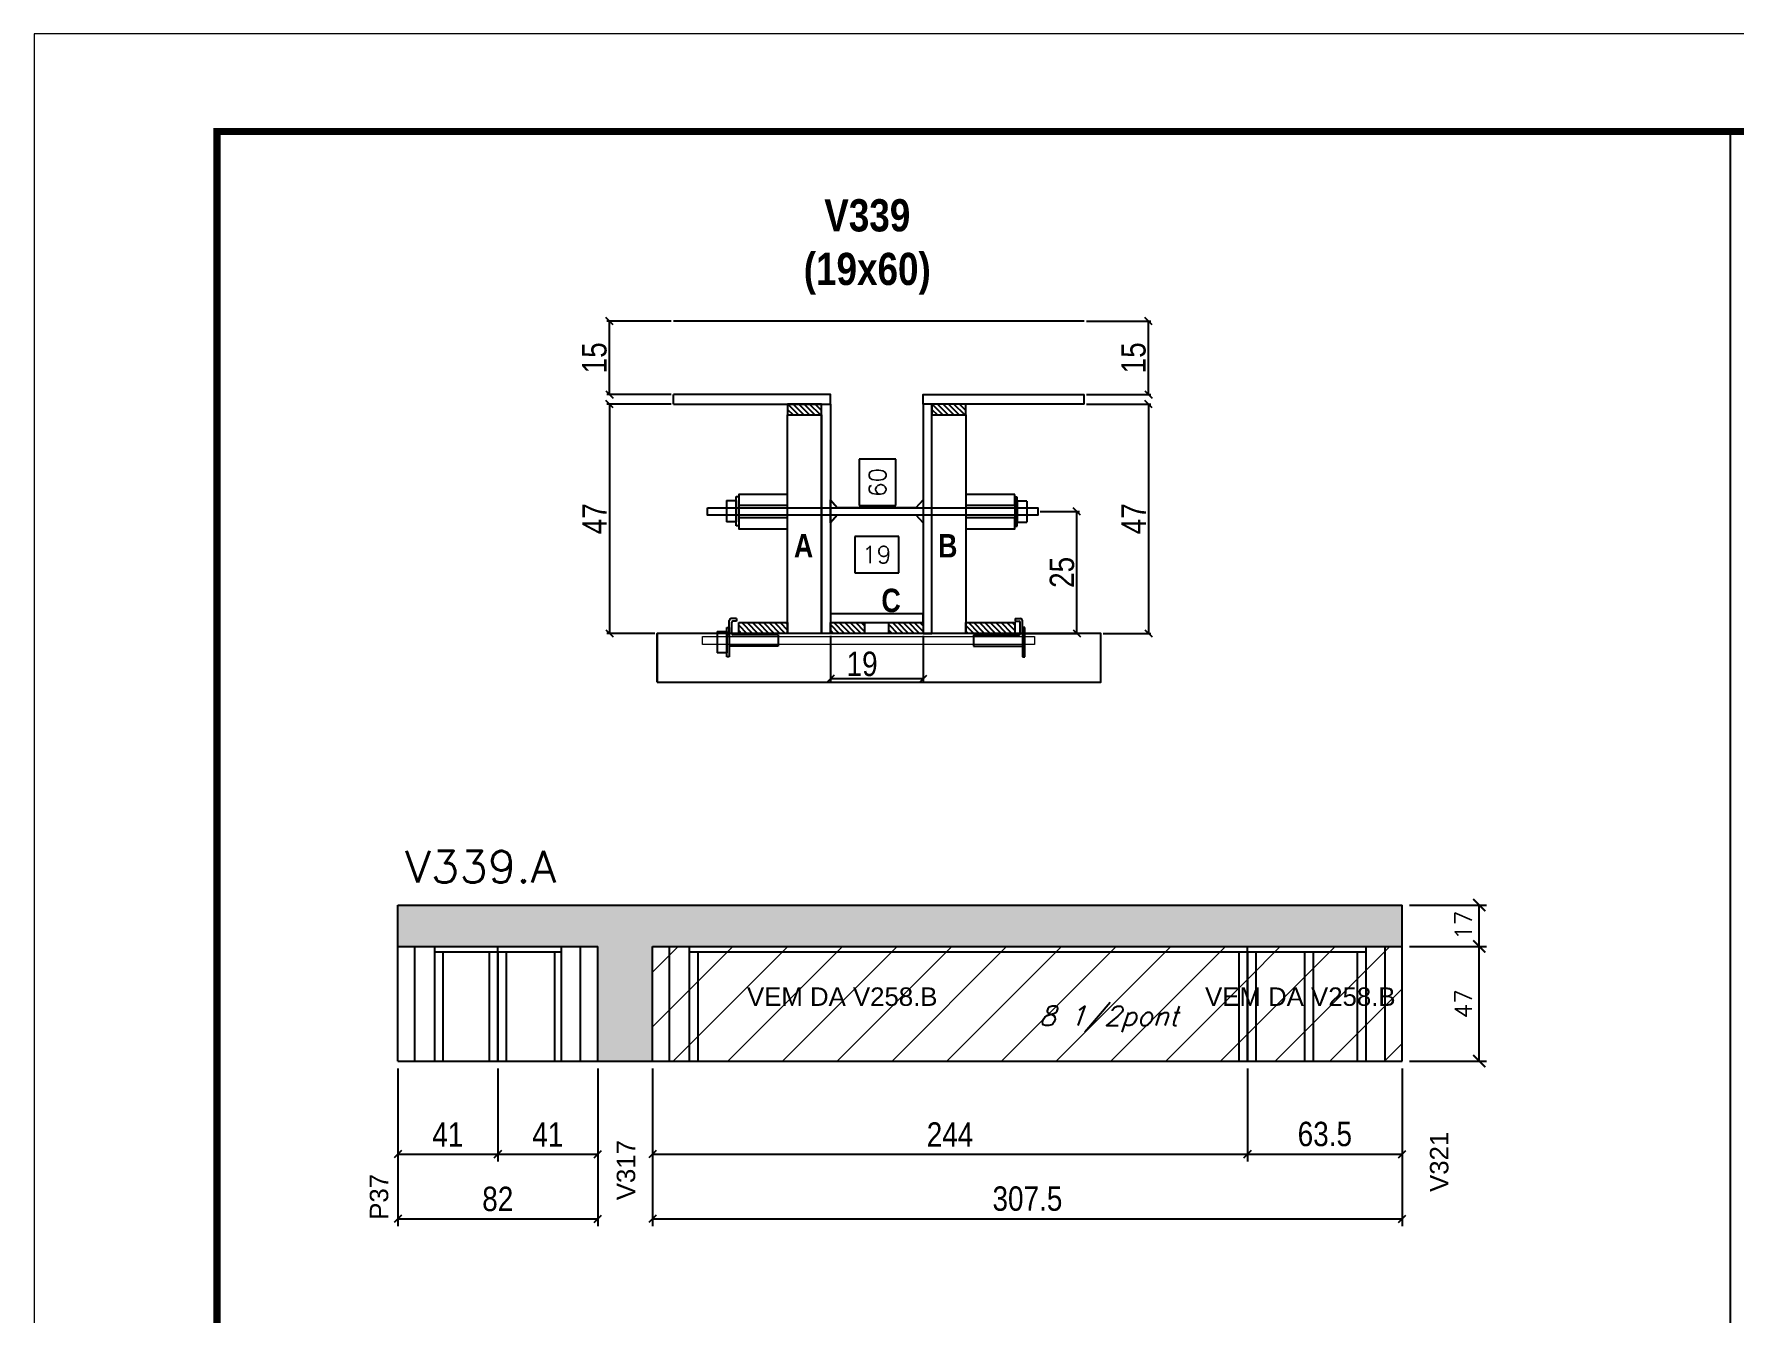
# Model space of a CAD drawing. Extents: x -3394 to 16474, y -5031 to 14397.
# Drawn here: x 5857 to 6555, y 89 to 614 of the extents above; entities that cross this region are included whole.
import ezdxf

# ---------------------------------------------------------------- set-up
doc = ezdxf.new("R2010")
doc.units = 0
doc.linetypes.add('DASHED', pattern=[0.75, 0.5, -0.25])
doc.layers.get('0').update_dxf_attribs({"linetype": 'CONTINUOUS'})
doc.layers.get('Defpoints').update_dxf_attribs({"linetype": 'CONTINUOUS'})
for name, color, linetype in [('1HACHURA MADEIRAS', 1, 'CONTINUOUS'), ('barrote', 251, 'CONTINUOUS'), ('COTA', 241, 'CONTINUOUS'), ('Cota Seção (2x)', 4, 'CONTINUOUS'), ('detalhes', 4, 'CONTINUOUS'), ('NOMENCLATURA', 7, 'CONTINUOUS'), ('Painéis', 200, 'CONTINUOUS'), ('presilha', 1, 'CONTINUOUS'), ('SARR_2.2x10', 60, 'CONTINUOUS'), ('SARR_2.2x7', 40, 'CONTINUOUS'), ('SARR_3.5x7', 81, 'CONTINUOUS'), ('texto', 7, 'CONTINUOUS'), ('Tubo de PVC', 51, 'CONTINUOUS')]:
    doc.layers.add(name, color=color, linetype=linetype)
for name, color, linetype, lineweight in [('CONCRETO', 251, 'CONTINUOUS', 25), ('Folhas', 255, 'CONTINUOUS', 9), ('REAPROVEITAMENTO', 251, 'CONTINUOUS', 9), ('SARRAFO DE PRESSAO', 251, 'DASHED', 9), ('SCO-___-LAJ', 2, 'CONTINUOUS', 0), ('Texto Seção', 7, 'CONTINUOUS', 15)]:
    doc.layers.add(name, color=color, linetype=linetype, lineweight=lineweight)
doc.styles.add('ARIAL', font='arial.ttf')
doc.styles.add('COTA TECNICA', font='techl___.ttf', dxfattribs={"height": 10})
doc.styles.add('COTA TECNICA 2X', font='techl___.ttf', dxfattribs={"height": 10})
doc.styles.add('REGUA-120', font='ROMANS.shx', dxfattribs={"height": 15})
doc.styles.add('ROMANS', font='romans.shx')
doc.styles.add('TECNICA', font='techb___.ttf', dxfattribs={"height": 10})
doc.dimstyles.new('Cota Paínel', dxfattribs={"dimtxt": 7, "dimasz": 5, "dimexe": 3, "dimexo": 3, "dimgap": 3, "dimtad": 1, "dimdec": 1, "dimzin": 12, "dimdsep": 46, "dimtxsty": 'ROMANS', "dimblk": 'ARCHTICK', "dimcen": 0, "dimclrd": 4, "dimclre": 4, "dimclrt": 1, "dimadec": 1, "dimazin": 3, "dimtfac": 1, "dimtdec": 1, "dimtmove": 0, "dimatfit": 3, "dimldrblk": 'OBLIQUE', "dimfxl": 1, "dimtolj": 1, "dimtzin": 12, "dimarcsym": 0})
doc.dimstyles.new('Cota Seção interna', dxfattribs={"dimtxt": 7, "dimasz": 6, "dimexe": 0.18, "dimexo": 2, "dimgap": -4, "dimtad": 3, "dimdec": 1, "dimlfac": 0.5, "dimzin": 12, "dimdsep": 46, "dimtxsty": 'ROMANS', "dimblk": 'ARCHTICK', "dimcen": 0.09, "dimse1": 1, "dimse2": 1, "dimsd1": 1, "dimsd2": 1, "dimclrd": 180, "dimclre": 5, "dimclrt": 1, "dimadec": 0, "dimazin": 3, "dimtfac": 1, "dimtdec": 1, "dimtofl": 0, "dimtmove": 0, "dimatfit": 3, "dimldrblk": 'ARCHTICK', "dimfxl": 1, "dimtolj": 1, "dimtzin": 0, "dimarcsym": 0})
doc.dimstyles.new('PAINEL', dxfattribs={"dimtxt": 10, "dimasz": 3, "dimexe": 3, "dimexo": 3, "dimgap": 3, "dimtad": 1, "dimdec": 1, "dimzin": 12, "dimdsep": 46, "dimtxsty": 'COTA TECNICA', "dimblk1": 'OBLIQUE', "dimblk2": 'OBLIQUE', "dimsah": 1, "dimcen": 0.9, "dimclrd": 4, "dimclre": 4, "dimclrt": 240, "dimadec": 1, "dimazin": 3, "dimtfac": 1, "dimtdec": 1, "dimtmove": 0, "dimatfit": 3, "dimfxl": 1, "dimtolj": 1, "dimtzin": 12, "dimarcsym": 0})
doc.dimstyles.new('SECAO', dxfattribs={"dimscale": 0.333333, "dimtxt": 5, "dimasz": 9, "dimexe": 3, "dimexo": 3, "dimgap": 3, "dimtad": 1, "dimdec": 1, "dimlfac": 0.5, "dimzin": 12, "dimdsep": 46, "dimtxsty": 'COTA TECNICA 2X', "dimblk1": 'OBLIQUE', "dimblk2": 'OBLIQUE', "dimsah": 1, "dimcen": 0.9, "dimclrd": 4, "dimclre": 4, "dimclrt": 240, "dimadec": 1, "dimazin": 3, "dimtfac": 1, "dimtdec": 1, "dimtmove": 0, "dimatfit": 3, "dimfxl": 1, "dimtolj": 1, "dimtzin": 12, "dimarcsym": 0})

# ---------------------------------------------------------------- blocks, each defined once
blk = doc.blocks.new('9999999999')
at = {"layer": 'Folhas'}
blk.add_lwpolyline([(98138.98, 34190.21), (99623.98, 34190.21), (99623.98, 35240.21), (98138.98, 35240.21)], close=True, dxfattribs=at)
at = {"layer": 'Folhas', "color": 30, "const_width": 3}
blk.add_lwpolyline([(98213.98, 34230.21), (99583.98, 34230.21), (99583.98, 35200.21), (98213.98, 35200.21)], close=True, dxfattribs=at)
blk = doc.blocks.new('_Oblique')
at = {"color": 0, "linetype": 'ByBlock', "lineweight": -2}
blk.add_line((-0.5, -0.5), (0.5, 0.5), dxfattribs=at)
blk = doc.blocks.new('*D1706')
at = {"layer": 'COTA', "color": 4, "lineweight": -2, "transparency": 16777216}
for p, q in [((6183.88, 366.83), (6183.88, 348.16)), ((6221.88, 366.83), (6221.88, 348.16)), ((6221.88, 349.16), (6183.88, 349.16))]:
    blk.add_line(p, q, dxfattribs=at)
at = {"layer": 'Defpoints', "color": 0, "transparency": 16777216}
for p in [(6183.88, 367.83), (6221.88, 367.83), (6183.88, 349.16)]:
    blk.add_point(p, dxfattribs=at)
at = {"layer": 'COTA', "color": 4, "lineweight": -2, "transparency": 16777216, "xscale": 3, "yscale": 3, "zscale": 3, "rotation": 180}
blk.add_blockref('_Oblique', (6183.88, 349.16), dxfattribs=at)
at = {"layer": 'COTA', "color": 4, "lineweight": -2, "transparency": 16777216, "xscale": 3, "yscale": 3, "zscale": 3}
blk.add_blockref('_Oblique', (6221.88, 349.16), dxfattribs=at)
at = {"layer": 'COTA', "color": 240, "transparency": 16777216, "insert": (6196.88, 355.25), "char_height": 10, "attachment_point": 5, "style": 'COTA TECNICA 2X'}
blk.add_mtext('\\A1;19', dxfattribs=at)
blk = doc.blocks.new('PRESILHA METÁLICA 1')
at = {"layer": 'presilha'}
for p, q in [((12, 21), (8.6, 21)), ((12, 21), (12, 19.5)), ((0, 13), (6, 13)), ((0, 13), (0, 0)), ((6, 15.5), (7.5, 15.5)), ((6, -2.5), (6, 15.5)), ((6, 13), (6, 0)), ((7.5, 10.6), (7.5, 19.9)), ((7.5, 15.5), (7.5, -2.5)), ((9, 11.6), (9, 18.9)), ((12, 19.5), (9.6, 19.5)), ((37.5, 11), (9.6, 11)), ((37.5, 11), (37.5, 4.1)), ((6, 0), (0, 0)), ((37.5, 4.1), (7.5, 4.1)), ((7.5, -2.5), (6, -2.5))]:
    blk.add_line(p, q, dxfattribs=at)
for centre, radius, start, end in [((8.6, 19.9), 1.14, 90, 180), ((9.6, 18.9), 0.57, 90, 180), ((9.6, 11.6), 0.57, 180, 270)]:
    blk.add_arc(centre, radius, start, end, dxfattribs=at)
blk = doc.blocks.new('PRESILHA METÁLICA 2')
at = {"layer": 'presilha'}
for p, q in [((-5.2, 23.5), (-5.2, 22)), ((-5.2, 23.5), (-1.9, 23.5)), ((-5.2, 22), (-2.8, 22)), ((-2.2, 14.1), (-2.2, 21.4)), ((-0.8, 14.6), (-0.8, 22.4)), ((-30.8, 13.5), (-30.8, 6.6)), ((-30.8, 13.5), (-2.8, 13.5)), ((0.8, 18), (-0.8, 18)), ((-0.8, 18), (-0.8, 0)), ((0.8, 0), (0.8, 18)), ((-30.8, 6.6), (-0.8, 6.6)), ((-0.8, 0), (0.8, 0))]:
    blk.add_line(p, q, dxfattribs=at)
for centre, radius, start, end in [((-2.8, 21.4), 0.57, 0, 90), ((-1.9, 22.4), 1.14, 0, 90), ((-2.8, 14.1), 0.57, 270, 0)]:
    blk.add_arc(centre, radius, start, end, dxfattribs=at)
blk = doc.blocks.new('*D1707')
at = {"layer": 'COTA', "color": 4, "lineweight": -2, "transparency": 16777216}
for p, q in [((6118.58, 461.83), (6092.23, 461.83)), ((6093.23, 461.83), (6093.23, 367.83)), ((6111.83, 367.83), (6092.23, 367.83))]:
    blk.add_line(p, q, dxfattribs=at)
at = {"layer": 'Defpoints', "color": 0, "transparency": 16777216}
for p in [(6119.58, 461.83), (6093.23, 367.83), (6112.83, 367.83)]:
    blk.add_point(p, dxfattribs=at)
at = {"layer": 'COTA', "color": 4, "lineweight": -2, "transparency": 16777216, "xscale": 3, "yscale": 3, "zscale": 3}
for p, rotation in [((6093.23, 461.83), 90), ((6093.23, 367.83), 270)]:
    blk.add_blockref('_Oblique', p, dxfattribs=dict(at, rotation=rotation))
at = {"layer": 'COTA', "color": 240, "transparency": 16777216, "insert": (6087.16, 414.83), "char_height": 10, "attachment_point": 5, "rotation": 90, "style": 'COTA TECNICA 2X'}
blk.add_mtext('\\A1;47', dxfattribs=at)
blk = doc.blocks.new('*D1708')
at = {"layer": 'Cota Seção (2x)', "color": 180, "lineweight": -2, "transparency": 16777216}
for p, q in [((6210.73, 439.22), (6195.73, 439.22)), ((6195.73, 439.22), (6195.73, 420.22)), ((6210.73, 420.22), (6210.73, 439.22)), ((6195.73, 420.22), (6210.73, 420.22))]:
    blk.add_line(p, q, dxfattribs=at)
at = {"layer": 'Defpoints', "color": 0, "transparency": 16777216}
for p in [(6214.73, 495.83), (6221.88, 495.83), (6214.47, 375.83)]:
    blk.add_point(p, dxfattribs=at)
at = {"layer": 'Cota Seção (2x)', "color": 1, "transparency": 16777216, "insert": (6203.23, 429.72), "char_height": 7, "attachment_point": 5, "rotation": 90, "style": 'ROMANS'}
blk.add_mtext('\\A1;60', dxfattribs=at)
blk = doc.blocks.new('_ArchTick')
at = {"color": 0, "linetype": 'ByBlock', "const_width": 0.15}
blk.add_lwpolyline([(-0.5, -0.5), (0.5, 0.5)], dxfattribs=at)
blk = doc.blocks.new('*D1709')
at = {"layer": 'COTA', "color": 4, "lineweight": -2, "transparency": 16777216}
for p, q in [((6118.58, 495.83), (6092.23, 495.83)), ((6093.23, 465.83), (6093.23, 495.83)), ((6118.58, 465.83), (6092.23, 465.83))]:
    blk.add_line(p, q, dxfattribs=at)
at = {"layer": 'Defpoints', "color": 0, "transparency": 16777216}
for p in [(6093.23, 495.83), (6119.58, 495.83), (6119.58, 465.83)]:
    blk.add_point(p, dxfattribs=at)
at = {"layer": 'COTA', "color": 4, "lineweight": -2, "transparency": 16777216, "xscale": 3, "yscale": 3, "zscale": 3}
for p, rotation in [((6093.23, 495.83), 90), ((6093.23, 465.83), 270)]:
    blk.add_blockref('_Oblique', p, dxfattribs=dict(at, rotation=rotation))
at = {"layer": 'COTA', "color": 240, "transparency": 16777216, "insert": (6087.12, 480.83), "char_height": 10, "attachment_point": 5, "rotation": 90, "style": 'COTA TECNICA 2X'}
blk.add_mtext('\\A1;15', dxfattribs=at)
blk = doc.blocks.new('*D1710')
at = {"layer": 'COTA', "color": 4, "lineweight": -2, "transparency": 16777216}
for p, q in [((6288.99, 461.83), (6315.34, 461.83)), ((6314.34, 461.83), (6314.34, 367.83)), ((6295.74, 367.83), (6315.34, 367.83))]:
    blk.add_line(p, q, dxfattribs=at)
at = {"layer": 'Defpoints', "color": 0, "transparency": 16777216}
for p in [(6287.99, 461.83), (6294.74, 367.83), (6314.34, 367.83)]:
    blk.add_point(p, dxfattribs=at)
at = {"layer": 'COTA', "color": 4, "lineweight": -2, "transparency": 16777216, "xscale": 3, "yscale": 3, "zscale": 3}
for p, rotation in [((6314.34, 461.83), 90), ((6314.34, 367.83), 270)]:
    blk.add_blockref('_Oblique', p, dxfattribs=dict(at, rotation=rotation))
at = {"layer": 'COTA', "color": 240, "transparency": 16777216, "insert": (6308.27, 414.83), "char_height": 10, "attachment_point": 5, "rotation": 90, "style": 'COTA TECNICA 2X'}
blk.add_mtext('\\A1;47', dxfattribs=at)
blk = doc.blocks.new('*D1711')
at = {"layer": 'COTA', "color": 4, "lineweight": -2, "transparency": 16777216}
for p, q in [((6288.99, 495.83), (6315.34, 495.83)), ((6314.34, 465.83), (6314.34, 495.83)), ((6288.99, 465.83), (6315.34, 465.83))]:
    blk.add_line(p, q, dxfattribs=at)
at = {"layer": 'Defpoints', "color": 0, "transparency": 16777216}
for p in [(6287.99, 495.83), (6314.34, 495.83), (6287.99, 465.83)]:
    blk.add_point(p, dxfattribs=at)
at = {"layer": 'COTA', "color": 4, "lineweight": -2, "transparency": 16777216, "xscale": 3, "yscale": 3, "zscale": 3}
for p, rotation in [((6314.34, 495.83), 90), ((6314.34, 465.83), 270)]:
    blk.add_blockref('_Oblique', p, dxfattribs=dict(at, rotation=rotation))
at = {"layer": 'COTA', "color": 240, "transparency": 16777216, "insert": (6308.23, 480.83), "char_height": 10, "attachment_point": 5, "rotation": 90, "style": 'COTA TECNICA 2X'}
blk.add_mtext('\\A1;15', dxfattribs=at)
blk = doc.blocks.new('*D1759')
at = {"layer": 'Cota Seção (2x)', "color": 180, "lineweight": -2, "transparency": 16777216}
for p, q in [((6211.88, 407.61), (6193.88, 407.61)), ((6193.88, 407.61), (6193.88, 392.61)), ((6211.88, 392.61), (6211.88, 407.61)), ((6193.88, 392.61), (6211.88, 392.61))]:
    blk.add_line(p, q, dxfattribs=at)
at = {"layer": 'Defpoints', "color": 0, "transparency": 16777216}
for p in [(6221.88, 388.61), (6183.88, 375.83), (6221.88, 375.83)]:
    blk.add_point(p, dxfattribs=at)
at = {"layer": 'Cota Seção (2x)', "color": 1, "transparency": 16777216, "insert": (6202.88, 400.11), "char_height": 7, "attachment_point": 5, "style": 'ROMANS'}
blk.add_mtext('\\A1;19', dxfattribs=at)
blk = doc.blocks.new('*D1712')
at = {"layer": 'COTA', "color": 4, "lineweight": -2, "transparency": 16777216}
for p, q in [((6269.96, 417.83), (6286.02, 417.83)), ((6285.02, 367.83), (6285.02, 417.83)), ((6260.48, 367.83), (6286.02, 367.83))]:
    blk.add_line(p, q, dxfattribs=at)
at = {"layer": 'Defpoints', "color": 0, "transparency": 16777216}
for p in [(6268.96, 417.83), (6285.02, 417.83), (6259.48, 367.83)]:
    blk.add_point(p, dxfattribs=at)
at = {"layer": 'COTA', "color": 4, "lineweight": -2, "transparency": 16777216, "xscale": 3, "yscale": 3, "zscale": 3}
for p, rotation in [((6285.02, 417.83), 90), ((6285.02, 367.83), 270)]:
    blk.add_blockref('_Oblique', p, dxfattribs=dict(at, rotation=rotation))
at = {"layer": 'COTA', "color": 240, "transparency": 16777216, "insert": (6278.91, 392.83), "char_height": 10, "attachment_point": 5, "rotation": 90, "style": 'COTA TECNICA 2X'}
blk.add_mtext('\\A1;25', dxfattribs=at)
blk = doc.blocks.new('*D1713')
at = {"layer": 'COTA', "color": 4, "linetype": 'ByBlock', "lineweight": -2, "transparency": 16777216}
for p, q in [((6006.43, 189.38), (6006.43, 151.2)), ((6047.43, 189.38), (6047.43, 151.2)), ((6006.43, 154.2), (6047.43, 154.2))]:
    blk.add_line(p, q, dxfattribs=at)
at = {"layer": 'Defpoints', "color": 0, "linetype": 'ByBlock', "transparency": 16777216}
for p in [(6006.43, 192.38), (6047.43, 192.38), (6047.43, 154.2)]:
    blk.add_point(p, dxfattribs=at)
at = {"layer": 'COTA', "color": 4, "linetype": 'ByBlock', "lineweight": -2, "transparency": 16777216, "xscale": 3, "yscale": 3, "zscale": 3, "rotation": 180}
blk.add_blockref('_Oblique', (6006.43, 154.2), dxfattribs=at)
at = {"layer": 'COTA', "color": 4, "linetype": 'ByBlock', "lineweight": -2, "transparency": 16777216, "xscale": 3, "yscale": 3, "zscale": 3}
blk.add_blockref('_Oblique', (6047.43, 154.2), dxfattribs=at)
at = {"layer": 'COTA', "color": 240, "linetype": 'ByBlock', "transparency": 16777216, "insert": (6026.93, 162.27), "char_height": 10, "attachment_point": 5, "style": 'COTA TECNICA'}
blk.add_mtext('\\A1;41', dxfattribs=at)
blk = doc.blocks.new('*D1714')
at = {"layer": 'COTA', "color": 4, "linetype": 'ByBlock', "lineweight": -2, "transparency": 16777216}
for p, q in [((6047.43, 189.38), (6047.43, 151.2)), ((6088.43, 189.38), (6088.43, 151.2)), ((6047.43, 154.2), (6088.43, 154.2))]:
    blk.add_line(p, q, dxfattribs=at)
at = {"layer": 'Defpoints', "color": 0, "linetype": 'ByBlock', "transparency": 16777216}
for p in [(6047.43, 192.38), (6088.43, 192.38), (6088.43, 154.2)]:
    blk.add_point(p, dxfattribs=at)
at = {"layer": 'COTA', "color": 4, "linetype": 'ByBlock', "lineweight": -2, "transparency": 16777216, "xscale": 3, "yscale": 3, "zscale": 3, "rotation": 180}
blk.add_blockref('_Oblique', (6047.43, 154.2), dxfattribs=at)
at = {"layer": 'COTA', "color": 4, "linetype": 'ByBlock', "lineweight": -2, "transparency": 16777216, "xscale": 3, "yscale": 3, "zscale": 3}
blk.add_blockref('_Oblique', (6088.43, 154.2), dxfattribs=at)
at = {"layer": 'COTA', "color": 240, "linetype": 'ByBlock', "transparency": 16777216, "insert": (6067.93, 162.27), "char_height": 10, "attachment_point": 5, "style": 'COTA TECNICA'}
blk.add_mtext('\\A1;41', dxfattribs=at)
blk = doc.blocks.new('*D1737')
at = {"layer": 'COTA', "color": 4, "linetype": 'ByBlock', "lineweight": -2, "transparency": 16777216}
for p, q in [((6006.43, 189.38), (6006.43, 124.7)), ((6088.43, 189.38), (6088.43, 124.7)), ((6006.43, 127.7), (6088.43, 127.7))]:
    blk.add_line(p, q, dxfattribs=at)
at = {"layer": 'Defpoints', "color": 0, "linetype": 'ByBlock', "transparency": 16777216}
for p in [(6006.43, 192.38), (6088.43, 192.38), (6088.43, 127.7)]:
    blk.add_point(p, dxfattribs=at)
at = {"layer": 'COTA', "color": 4, "linetype": 'ByBlock', "lineweight": -2, "transparency": 16777216, "xscale": 3, "yscale": 3, "zscale": 3, "rotation": 180}
blk.add_blockref('_Oblique', (6006.43, 127.7), dxfattribs=at)
at = {"layer": 'COTA', "color": 4, "linetype": 'ByBlock', "lineweight": -2, "transparency": 16777216, "xscale": 3, "yscale": 3, "zscale": 3}
blk.add_blockref('_Oblique', (6088.43, 127.7), dxfattribs=at)
at = {"layer": 'COTA', "color": 240, "linetype": 'ByBlock', "transparency": 16777216, "insert": (6047.43, 135.79), "char_height": 10, "attachment_point": 5, "style": 'COTA TECNICA'}
blk.add_mtext('\\A1;82', dxfattribs=at)
blk = doc.blocks.new('*D1682')
at = {"layer": 'COTA', "color": 4, "linetype": 'ByBlock', "lineweight": -2, "transparency": 16777216}
for p, q in [((6110.94, 189.38), (6110.94, 151.2)), ((6354.94, 189.38), (6354.94, 151.2)), ((6110.94, 154.2), (6354.94, 154.2))]:
    blk.add_line(p, q, dxfattribs=at)
at = {"layer": 'Defpoints', "color": 0, "linetype": 'ByBlock', "transparency": 16777216}
for p in [(6110.94, 192.38), (6354.94, 192.38), (6354.94, 154.2)]:
    blk.add_point(p, dxfattribs=at)
at = {"layer": 'COTA', "color": 4, "linetype": 'ByBlock', "lineweight": -2, "transparency": 16777216, "xscale": 3, "yscale": 3, "zscale": 3, "rotation": 180}
blk.add_blockref('_Oblique', (6110.94, 154.2), dxfattribs=at)
at = {"layer": 'COTA', "color": 4, "linetype": 'ByBlock', "lineweight": -2, "transparency": 16777216, "xscale": 3, "yscale": 3, "zscale": 3}
blk.add_blockref('_Oblique', (6354.94, 154.2), dxfattribs=at)
at = {"layer": 'COTA', "color": 240, "linetype": 'ByBlock', "transparency": 16777216, "insert": (6232.94, 162.27), "char_height": 10, "attachment_point": 5, "style": 'COTA TECNICA'}
blk.add_mtext('\\A1;244', dxfattribs=at)
blk = doc.blocks.new('*D1683')
at = {"layer": 'COTA', "color": 4, "linetype": 'ByBlock', "lineweight": -2, "transparency": 16777216}
for p, q in [((6354.94, 189.38), (6354.94, 151.2)), ((6418.44, 189.38), (6418.44, 151.2)), ((6354.94, 154.2), (6418.44, 154.2))]:
    blk.add_line(p, q, dxfattribs=at)
at = {"layer": 'Defpoints', "color": 0, "linetype": 'ByBlock', "transparency": 16777216}
for p in [(6354.94, 192.38), (6418.44, 192.38), (6418.44, 154.2)]:
    blk.add_point(p, dxfattribs=at)
at = {"layer": 'COTA', "color": 4, "linetype": 'ByBlock', "lineweight": -2, "transparency": 16777216, "xscale": 3, "yscale": 3, "zscale": 3, "rotation": 180}
blk.add_blockref('_Oblique', (6354.94, 154.2), dxfattribs=at)
at = {"layer": 'COTA', "color": 4, "linetype": 'ByBlock', "lineweight": -2, "transparency": 16777216, "xscale": 3, "yscale": 3, "zscale": 3}
blk.add_blockref('_Oblique', (6418.44, 154.2), dxfattribs=at)
at = {"layer": 'COTA', "color": 240, "linetype": 'ByBlock', "transparency": 16777216, "insert": (6386.69, 162.42), "char_height": 10, "attachment_point": 5, "style": 'COTA TECNICA'}
blk.add_mtext('\\A1;63.5', dxfattribs=at)
blk = doc.blocks.new('*D1738')
at = {"layer": 'COTA', "color": 4, "linetype": 'ByBlock', "lineweight": -2, "transparency": 16777216}
for p, q in [((6110.94, 189.38), (6110.94, 124.7)), ((6418.44, 189.38), (6418.44, 124.7)), ((6110.94, 127.7), (6418.44, 127.7))]:
    blk.add_line(p, q, dxfattribs=at)
at = {"layer": 'Defpoints', "color": 0, "linetype": 'ByBlock', "transparency": 16777216}
for p in [(6110.94, 192.38), (6418.44, 192.38), (6418.44, 127.7)]:
    blk.add_point(p, dxfattribs=at)
at = {"layer": 'COTA', "color": 4, "linetype": 'ByBlock', "lineweight": -2, "transparency": 16777216, "xscale": 3, "yscale": 3, "zscale": 3, "rotation": 180}
blk.add_blockref('_Oblique', (6110.94, 127.7), dxfattribs=at)
at = {"layer": 'COTA', "color": 4, "linetype": 'ByBlock', "lineweight": -2, "transparency": 16777216, "xscale": 3, "yscale": 3, "zscale": 3}
blk.add_blockref('_Oblique', (6418.44, 127.7), dxfattribs=at)
at = {"layer": 'COTA', "color": 240, "linetype": 'ByBlock', "transparency": 16777216, "insert": (6264.69, 135.92), "char_height": 10, "attachment_point": 5, "style": 'COTA TECNICA'}
blk.add_mtext('\\A1;307.5', dxfattribs=at)
blk = doc.blocks.new('*D1684')
at = {"layer": 'COTA', "color": 4, "lineweight": -2, "transparency": 16777216}
for p, q in [((6421.44, 239.38), (6453.02, 239.38)), ((6450.02, 192.38), (6450.02, 239.38)), ((6421.44, 192.38), (6453.02, 192.38))]:
    blk.add_line(p, q, dxfattribs=at)
at = {"layer": 'Defpoints', "color": 0, "transparency": 16777216}
for p in [(6418.44, 239.38), (6450.02, 239.38), (6418.44, 192.38)]:
    blk.add_point(p, dxfattribs=at)
at = {"layer": 'COTA', "color": 4, "lineweight": -2, "transparency": 16777216, "xscale": 5, "yscale": 5, "zscale": 5}
for p, rotation in [((6450.02, 239.38), 90), ((6450.02, 192.38), 270)]:
    blk.add_blockref('_ArchTick', p, dxfattribs=dict(at, rotation=rotation))
at = {"layer": 'COTA', "color": 1, "transparency": 16777216, "insert": (6443.52, 215.88), "char_height": 7, "attachment_point": 5, "rotation": 90, "style": 'ROMANS'}
blk.add_mtext('\\A1;47', dxfattribs=at)
blk = doc.blocks.new('*D1685')
at = {"layer": 'COTA', "color": 4, "lineweight": -2, "transparency": 16777216}
for p, q in [((6421.44, 256.38), (6453.02, 256.38)), ((6450.02, 239.38), (6450.02, 256.38)), ((6421.44, 239.38), (6453.02, 239.38))]:
    blk.add_line(p, q, dxfattribs=at)
at = {"layer": 'Defpoints', "color": 0, "transparency": 16777216}
for p in [(6418.44, 256.38), (6450.02, 256.38), (6418.44, 239.38)]:
    blk.add_point(p, dxfattribs=at)
at = {"layer": 'COTA', "color": 4, "lineweight": -2, "transparency": 16777216, "xscale": 5, "yscale": 5, "zscale": 5}
for p, rotation in [((6450.02, 256.38), 90), ((6450.02, 239.38), 270)]:
    blk.add_blockref('_ArchTick', p, dxfattribs=dict(at, rotation=rotation))
at = {"layer": 'COTA', "color": 1, "transparency": 16777216, "insert": (6443.52, 248.07), "char_height": 7, "attachment_point": 5, "rotation": 90, "style": 'ROMANS'}
blk.add_mtext('\\A1;17', dxfattribs=at)

msp = doc.modelspace()

# ---------------------------------------------------------------- hatches: boundary and pattern name
at = {"layer": 'COTA', "linetype": 'Continuous'}
h = msp.add_hatch(dxfattribs=at)
h.set_pattern_fill('AR-CONC', color=256, scale=0.05)
h.set_pattern_definition([(50, (5857.208, -4862.023), (9.109233, -0.796954), [0.9525, -10.4775]), (355, (5857.208, -4862.023), (-1.762171, 9.552842), [0.762, -8.38203]), (100.45144, (5857.967, -4862.09), (7.347062, 8.755888), [0.8095, -8.904512]), (46.1842, (5857.208, -4859.483), (13.553952, -2.102116), [1.42875, -15.71625]), (96.63556, (5858.338, -4859.658), (11.870207, 12.371306), [1.21425, -13.35678]), (351.18415, (5857.208, -4859.483), (11.870207, 12.371306), [1.143, -12.572987]), (21, (5858.478, -4860.118), (7.58072, -5.11326), [0.9525, -10.4775]), (326, (5858.478, -4860.118), (3.090101, 9.209398), [0.762, -8.382]), (71.45144, (5859.11, -4860.544), (10.670821, 4.096138), [0.8095, -8.904497]), (37.5, (5857.208, -4862.0232), (0.1544302, 4.227752), [0, -8.2804, 0, -8.509, 0, -8.41375]), (7.5, (5857.208, -4862.023), (3.340983, 5.0090287), [0, -4.8514, 0, -8.0899, 0, -3.20675]), (327.5, (5854.376, -4862.0232), (6.7795298, -0.2864372), [0, -3.175, 0, -9.906, 0, -13.1445]), (317.5, (5853.106, -4862.023), (7.406459, 1.2713246), [0, -4.1275, 0, -6.5786, 0, -9.3345])])
h.paths.add_polyline_path([(6110.94, 239.38), (6418.44, 239.38), (6418.44, 256.38), (6006.43, 256.38), (6006.43, 239.38), (6088.43, 239.38), (6088.43, 192.38), (6110.94, 192.38)])
at = {"layer": 'REAPROVEITAMENTO', "linetype": 'Continuous'}
h = msp.add_hatch(dxfattribs=at)
h.set_pattern_fill('ANSI31', color=256, scale=5)
h.paths.add_polyline_path([(6354.94, 192.38), (6354.94, 239.38), (6110.94, 239.38), (6110.94, 192.38)])
h = msp.add_hatch(dxfattribs=at)
h.set_pattern_fill('ANSI31', color=256, scale=5)
h.paths.add_polyline_path([(6418.44, 239.38), (6354.94, 239.38), (6354.94, 192.38), (6418.44, 192.38)])
at = {"layer": 'SARR_2.2x10'}
h = msp.add_hatch(dxfattribs=at)
h.set_pattern_fill('ANSI31', color=256, scale=0.5, angle=90)
h.set_pattern_definition([(135, (39244.106, -123144.3353), (-1.122532015, -1.122532015), [])])
h.paths.add_polyline_path([(6146.28, 372.23), (6146.28, 367.83), (6166.28, 367.83), (6166.28, 372.23)])
h = msp.add_hatch(dxfattribs=at)
h.set_pattern_fill('ANSI31', color=256, scale=0.5, angle=90)
h.set_pattern_definition([(135, (39357.306, -123144.3353), (-1.122532015, -1.122532015), [])])
h.paths.add_polyline_path([(6239.48, 372.23), (6239.48, 367.83), (6259.48, 367.83), (6259.48, 372.23)])
at = {"layer": 'SARR_2.2x7'}
h = msp.add_hatch(dxfattribs=at)
h.set_pattern_fill('ANSI31', color=256, scale=0.5, angle=90)
h.set_pattern_definition([(135, (39188.906, -123054.7353), (-1.122532015, -1.122532015), [])])
h.paths.add_polyline_path([(6166.28, 461.83), (6166.28, 457.43), (6180.28, 457.43), (6180.28, 461.83)])
h = msp.add_hatch(dxfattribs=at)
h.set_pattern_fill('ANSI31', color=256, scale=0.5, angle=90)
h.set_pattern_definition([(135, (39248.106, -123054.7353), (-1.122532015, -1.122532015), [])])
h.paths.add_polyline_path([(6225.48, 461.83), (6225.48, 457.43), (6239.48, 457.43), (6239.48, 461.83)])
h = msp.add_hatch(dxfattribs=at)
h.set_pattern_fill('ANSI31', color=256, scale=0.5, angle=90)
h.set_pattern_definition([(135, (39371.706, -123144.3353), (-1.122532015, -1.122532015), [])])
h.paths.add_polyline_path([(6183.88, 372.23), (6183.88, 367.83), (6197.88, 367.83), (6197.88, 372.23)])
h = msp.add_hatch(dxfattribs=at)
h.set_pattern_fill('ANSI31', color=256, scale=0.5, angle=90)
h.set_pattern_definition([(135, (39395.706, -123144.3353), (-1.122532015, -1.122532015), [])])
h.paths.add_polyline_path([(6207.88, 372.23), (6207.88, 367.83), (6221.88, 367.83), (6221.88, 372.23)])

# ---------------------------------------------------------------- linework, layer by layer
at = {"layer": '1HACHURA MADEIRAS', "elevation": 0}
for points in [[(6166.28, 424.74), (6146.28, 424.74), (6146.28, 420.34), (6166.28, 420.34)], [(6259.48, 424.74), (6239.48, 424.74), (6239.48, 420.34), (6259.48, 420.34)], [(6166.28, 415.14), (6146.28, 415.14), (6146.28, 410.74), (6166.28, 410.74)], [(6259.48, 415.14), (6239.48, 415.14), (6239.48, 410.74), (6259.48, 410.74)]]:
    msp.add_lwpolyline(points, close=True, dxfattribs=at)
at = {"layer": 'barrote', "elevation": 0}
msp.add_lwpolyline([(6112.83, 347.83), (6294.74, 347.83), (6294.74, 367.83), (6112.83, 367.83)], close=True, dxfattribs=at)
at = {"layer": 'CONCRETO', "linetype": 'Continuous'}
msp.add_line((6287.99, 495.83), (6119.58, 495.83), dxfattribs=at)
at = {"layer": 'COTA', "linetype": 'Continuous'}
msp.add_line((6553.08, -197.11), (6553.08, 573.65), dxfattribs=at)
at = {"layer": 'COTA', "linetype": 'ByBlock'}
for p, q in [((6006.43, 239.38), (6006.43, 256.38)), ((6006.43, 256.38), (6418.44, 256.38)), ((6418.44, 239.38), (6418.44, 256.38)), ((6088.43, 192.38), (6110.94, 192.38))]:
    msp.add_line(p, q, dxfattribs=at)
at = {"layer": 'detalhes', "color": 250}
msp.add_line((6112.83, 347.83), (6112.83, 367.83), dxfattribs=at)
at = {"layer": 'Painéis', "linetype": 'Continuous'}
for p, q in [((6119.58, 461.83), (6119.58, 465.83)), ((6287.99, 461.83), (6287.99, 465.83))]:
    msp.add_line(p, q, dxfattribs=at)
at = {"layer": 'Painéis', "linetype": 'ByBlock'}
for p, q in [((6006.43, 239.38), (6088.43, 239.38)), ((6006.43, 192.38), (6006.43, 239.38)), ((6047.43, 192.38), (6047.43, 239.38)), ((6088.43, 192.38), (6088.43, 239.38)), ((6110.94, 239.38), (6418.44, 239.38)), ((6110.94, 192.38), (6110.94, 239.38)), ((6354.94, 192.38), (6354.94, 239.38)), ((6418.44, 192.38), (6418.44, 239.38)), ((6006.43, 192.38), (6088.43, 192.38)), ((6110.94, 192.38), (6418.44, 192.38))]:
    msp.add_line(p, q, dxfattribs=at)
at = {"layer": 'Painéis', "linetype": 'Continuous', "elevation": 0}
for points in [[(6119.58, 461.83), (6183.88, 461.83), (6183.88, 465.83), (6119.58, 465.83)], [(6287.99, 461.83), (6221.88, 461.83), (6221.88, 465.83), (6287.99, 465.83)]]:
    msp.add_lwpolyline(points, dxfattribs=at)
for points in [[(6180.28, 367.83), (6180.28, 461.83), (6183.88, 461.83), (6183.88, 367.83)], [(6225.48, 367.83), (6225.48, 461.83), (6221.88, 461.83), (6221.88, 367.83)], [(6221.88, 375.83), (6183.88, 375.83), (6183.88, 372.23), (6221.88, 372.23)]]:
    msp.add_lwpolyline(points, close=True, dxfattribs=at)
at = {"layer": 'presilha'}
for p, q in [((6141.28, 422.27), (6145.28, 422.27)), ((6141.28, 422.27), (6141.28, 413.6)), ((6145.28, 423.93), (6146.28, 423.93)), ((6145.28, 411.93), (6145.28, 423.93)), ((6145.28, 422.27), (6145.28, 413.6)), ((6146.28, 423.93), (6146.28, 411.93)), ((6260.48, 423.74, 0), (6259.48, 423.74, 0)), ((6259.48, 423.74, 0), (6259.48, 411.74, 0)), ((6260.48, 411.74, 0), (6260.48, 423.74, 0)), ((6264.48, 422.08, 0), (6260.48, 422.08, 0)), ((6260.48, 422.08, 0), (6260.48, 413.41, 0)), ((6264.48, 422.08, 0), (6264.48, 413.41, 0)), ((6145.28, 413.6), (6141.28, 413.6)), ((6146.28, 411.93), (6145.28, 411.93)), ((6259.48, 411.74, 0), (6260.48, 411.74, 0)), ((6260.48, 413.41, 0), (6264.48, 413.41, 0))]:
    msp.add_line(p, q, dxfattribs=at)
at = {"layer": 'presilha', "elevation": 0}
msp.add_lwpolyline([(6133.5, 419.33), (6268.96, 419.33), (6268.96, 416.33), (6133.5, 416.33)], close=True, dxfattribs=at)
at = {"layer": 'SARR_2.2x10', "elevation": 0}
for points in [[(6146.28, 372.23), (6166.28, 372.23), (6166.28, 367.83), (6146.28, 367.83)], [(6239.48, 372.23), (6259.48, 372.23), (6259.48, 367.83), (6239.48, 367.83)]]:
    msp.add_lwpolyline(points, close=True, dxfattribs=at)
at = {"layer": 'SARR_2.2x7', "linetype": 'Continuous'}
for p, q in [((6013.43, 192.38), (6013.43, 239.38)), ((6021.43, 237.18), (6047.43, 237.18)), ((6047.43, 237.18), (6073.43, 237.18)), ((6081.43, 192.38), (6081.43, 239.38)), ((6117.94, 192.38), (6117.94, 239.38)), ((6125.94, 237.18), (6354.94, 237.18)), ((6354.94, 237.18), (6403.44, 237.18)), ((6411.44, 192.38), (6411.44, 239.38))]:
    msp.add_line(p, q, dxfattribs=at)
at = {"layer": 'SARR_2.2x7', "elevation": 0}
for points in [[(6180.28, 461.83), (6166.28, 461.83), (6166.28, 457.43), (6180.28, 457.43)], [(6239.48, 461.83), (6225.48, 461.83), (6225.48, 457.43), (6239.48, 457.43)], [(6183.88, 372.23), (6197.88, 372.23), (6197.88, 367.83), (6183.88, 367.83)], [(6207.88, 372.23), (6221.88, 372.23), (6221.88, 367.83), (6207.88, 367.83)]]:
    msp.add_lwpolyline(points, close=True, dxfattribs=at)
at = {"layer": 'SARR_3.5x7'}
for p, q in [((6021.43, 239.38), (6021.43, 192.38)), ((6024.93, 237.18), (6024.93, 192.38)), ((6043.93, 237.18), (6043.93, 192.38)), ((6047.43, 237.18), (6047.43, 192.38)), ((6050.93, 237.18), (6050.93, 192.38)), ((6070.67, 237.18), (6070.67, 192.38)), ((6073.43, 239.38), (6073.43, 192.38)), ((6125.94, 239.38), (6125.94, 192.38)), ((6129.44, 237.18), (6129.44, 192.38)), ((6351.44, 237.18), (6351.44, 192.38)), ((6354.94, 237.18), (6354.94, 192.38)), ((6358.44, 237.18), (6358.44, 192.38)), ((6378.4, 237.18), (6378.4, 192.38)), ((6381.9, 237.18), (6381.9, 192.38)), ((6399.94, 237.18), (6399.94, 192.38)), ((6403.44, 239.38), (6403.44, 192.38)), ((6021.43, 192.38), (6024.93, 192.38)), ((6043.93, 192.38), (6047.43, 192.38)), ((6047.43, 192.38), (6050.93, 192.38)), ((6069.93, 192.38), (6073.43, 192.38)), ((6125.94, 192.38), (6129.44, 192.38)), ((6351.44, 192.38), (6354.94, 192.38)), ((6354.94, 192.38), (6358.44, 192.38)), ((6399.94, 192.38), (6403.44, 192.38))]:
    msp.add_line(p, q, dxfattribs=at)
at = {"layer": 'SARR_3.5x7', "elevation": 0}
for points in [[(6166.28, 457.43), (6180.28, 457.43), (6180.28, 367.83), (6166.28, 367.83)], [(6225.48, 457.43), (6239.48, 457.43), (6239.48, 367.83), (6225.48, 367.83)]]:
    msp.add_lwpolyline(points, close=True, dxfattribs=at)
at = {"layer": 'SCO-___-LAJ', "color": 1, "elevation": 0}
msp.add_lwpolyline([(6131.43, 366.5), (6267.6, 366.5), (6267.6, 363.3), (6131.43, 363.3)], close=True, dxfattribs=at)
at = {"layer": 'Tubo de PVC', "elevation": 0}
msp.add_lwpolyline([(6221.88, 422.58), (6221.88, 413.09), (6219.08, 416.24), (6186.68, 416.24), (6183.88, 413.09), (6183.88, 422.58), (6186.68, 419.43), (6219.08, 419.43)], close=True, dxfattribs=at)

# ---------------------------------------------------------------- block references
at = {"layer": 'presilha', "xscale": 0.6666666666666666, "yscale": 0.6666666666666666, "zscale": 0.6666666666666666}
for name, p in [('PRESILHA METÁLICA 1', (6137.42, 359.87)), ('PRESILHA METÁLICA 2', (6263.16, 358.2))]:
    msp.add_blockref(name, p, dxfattribs=at)
at = {"layer": 'SARRAFO DE PRESSAO', "color": 6, "linetype": 'ByBlock'}
msp.add_blockref('9999999999', (-92281.77, -34626.55), dxfattribs=at)

# ---------------------------------------------------------------- texts
at = {"layer": 'detalhes', "style": 'TECNICA'}
for s, p in [('A', (6168.9, 398.94)), ('B', (6228.04, 398.94)), ('C', (6204.79, 376.54))]:
    msp.add_text(s, height=9.6, dxfattribs=at).set_placement(p)
at = {"layer": 'NOMENCLATURA', "linetype": 'Continuous', "style": 'ARIAL'}
for p in [(6149.67, 215.03), (6337.56, 215.03)]:
    msp.add_text('VEM DA V258.B', height=7.5671, dxfattribs=at).set_placement(p)
for s, p in [('V321', (6437.36, 138.71)), ('V317', (6103.81, 135.32)), ('P37', (6002.51, 127.3))]:
    msp.add_text(s, height=7.567, rotation=90, dxfattribs=at).set_placement(p)
at = {"layer": 'NOMENCLATURA', "insert": (6199, 545.9), "char_height": 13.2, "attachment_point": 2, "style": 'TECNICA'}
msp.add_mtext_dynamic_manual_height_columns('V339\\P(19x60)', width=13.2, gutter_width=1, heights=[0], dxfattribs=at)
at = {"layer": 'texto', "color": 2, "insert": (6297.94, 209.6), "char_height": 8, "attachment_point": 5, "style": 'ROMANS'}
msp.add_mtext('{\\Q19;\\C256;8 1/2pont}', dxfattribs=at)
at = {"layer": 'Texto Seção', "style": 'REGUA-120', "width": 1.05}
msp.add_text('V339.A', height=13, dxfattribs=at).set_placement((6009.43, 265.57))

# ---------------------------------------------------------------- dimensions: what is measured, and where the dimension line sits
at = {"layer": 'COTA'}
for base, p1, p2, angle, dimstyle, picture, middle in [((6093.23, 495.83), (6119.58, 465.83), (6119.58, 495.83), 90, 'SECAO', '*D1709', (6093.23, 480.83)), ((6314.34, 495.83), (6287.99, 465.83), (6287.99, 495.83), 90, 'SECAO', '*D1711', (6314.34, 480.83)), ((6183.88, 349.16, 0), (6221.88, 367.83), (6183.88, 367.83), 180, 'SECAO', '*D1706', (6196.88, 349.16, 0)), ((6450.02, 256.38), (6418.44, 239.38), (6418.44, 256.38), 90, 'Cota Paínel', '*D1685', (6450.02, 248.07))]:
    dim = msp.add_linear_dim(base=base, p1=p1, p2=p2, angle=angle, dimstyle=dimstyle, dxfattribs=at)
    dim.commit()
    dim.dimension.update_dxf_attribs({"geometry": picture, "text_midpoint": middle, "dimtype": 160})
for base, p1, p2, dimstyle, picture, middle in [((6093.23, 367.83), (6119.58, 461.83), (6112.83, 367.83), 'SECAO', '*D1707', (6087.16, 414.83)), ((6314.34, 367.83), (6287.99, 461.83), (6294.74, 367.83), 'SECAO', '*D1710', (6308.27, 414.83)), ((6285.02, 417.83), (6259.48, 367.83), (6268.96, 417.83), 'SECAO', '*D1712', (6278.91, 392.83)), ((6450.02, 239.38), (6418.44, 192.38), (6418.44, 239.38), 'Cota Paínel', '*D1684', (6443.52, 215.88))]:
    dim = msp.add_linear_dim(base=base, p1=p1, p2=p2, angle=90, dimstyle=dimstyle, dxfattribs=at)
    dim.commit()
    dim.dimension.update_dxf_attribs({"geometry": picture, "text_midpoint": middle})
at = {"layer": 'COTA', "linetype": 'ByBlock'}
for base, p1, p2, picture, middle in [((6047.43, 154.2), (6006.43, 192.38), (6047.43, 192.38), '*D1713', (6026.93, 162.27)), ((6088.43, 127.7), (6006.43, 192.38), (6088.43, 192.38), '*D1737', (6047.43, 135.79)), ((6354.94, 154.2), (6110.94, 192.38), (6354.94, 192.38), '*D1682', (6232.94, 162.27)), ((6418.44, 127.7), (6110.94, 192.38), (6418.44, 192.38), '*D1738', (6264.69, 135.92))]:
    dim = msp.add_linear_dim(base=base, p1=p1, p2=p2, dimstyle='PAINEL', dxfattribs=at)
    dim.commit()
    dim.dimension.update_dxf_attribs({"geometry": picture, "text_midpoint": middle})
for base, p1, p2, picture, middle in [((6088.43, 154.2), (6047.43, 192.38), (6088.43, 192.38), '*D1714', (6067.93, 162.27)), ((6418.44, 154.2), (6354.94, 192.38), (6418.44, 192.38), '*D1683', (6386.69, 162.42))]:
    dim = msp.add_linear_dim(base=base, p1=p1, p2=p2, dimstyle='PAINEL', override={"dimtmove": 1}, dxfattribs=at)
    dim.commit()
    dim.dimension.update_dxf_attribs({"geometry": picture, "text_midpoint": middle})
at = {"layer": 'Cota Seção (2x)'}
dim = msp.add_linear_dim(base=(6214.73, 495.83), p1=(6214.47, 375.83), p2=(6221.88, 495.83), angle=90, dimstyle='Cota Seção interna', dxfattribs=at)
dim.commit()
dim.dimension.update_dxf_attribs({"geometry": '*D1708', "text_midpoint": (6214.73, 429.72), "dimtype": 160})
dim = msp.add_linear_dim(base=(6221.88, 388.61), p1=(6183.88, 375.83), p2=(6221.88, 375.83), dimstyle='Cota Seção interna', dxfattribs=at)
dim.commit()
dim.dimension.update_dxf_attribs({"geometry": '*D1759', "text_midpoint": (6202.88, 400.11)})

doc.saveas('drawing.dxf')
